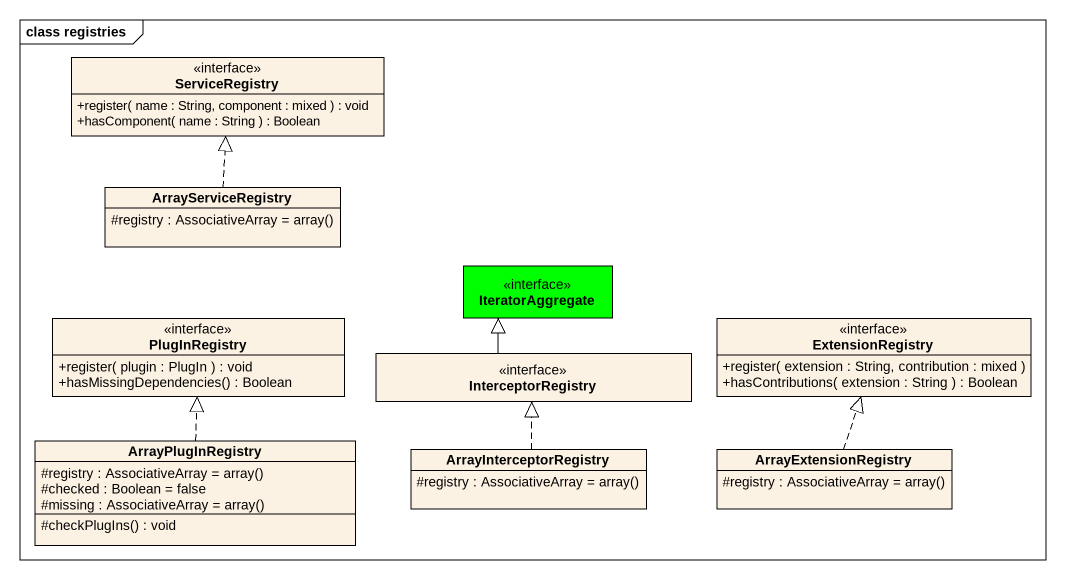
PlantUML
@startuml
mainframe class registries
hide circle
hide empty members
skinparam classAttributeIconSize 0
interface ServiceRegistry {
  +register( name : String, component : mixed ) : void
  +hasComponent( name : String ) : Boolean
}
class ArrayServiceRegistry {
  {field} #registry : AssociativeArray = array()
}
interface IteratorAggregate #00FF00
interface PlugInRegistry {
  +register( plugin : PlugIn ) : void
  +hasMissingDependencies() : Boolean
}
interface InterceptorRegistry
interface ExtensionRegistry {
  +register( extension : String, contribution : mixed )
  +hasContributions( extension : String ) : Boolean
}
class ArrayPlugInRegistry {
  {field} #registry : AssociativeArray = array()
  #checked : Boolean = false
  {field} #missing : AssociativeArray = array()
  #checkPlugIns() : void
}
class ArrayInterceptorRegistry {
  {field} #registry : AssociativeArray = array()
}
class ArrayExtensionRegistry {
  {field} #registry : AssociativeArray = array()
}
ArrayServiceRegistry .up.|> ServiceRegistry
InterceptorRegistry -up-|> IteratorAggregate
ArrayPlugInRegistry .up.|> PlugInRegistry
ArrayInterceptorRegistry .up.|> InterceptorRegistry
ArrayExtensionRegistry .up.|> ExtensionRegistry
@enduml
